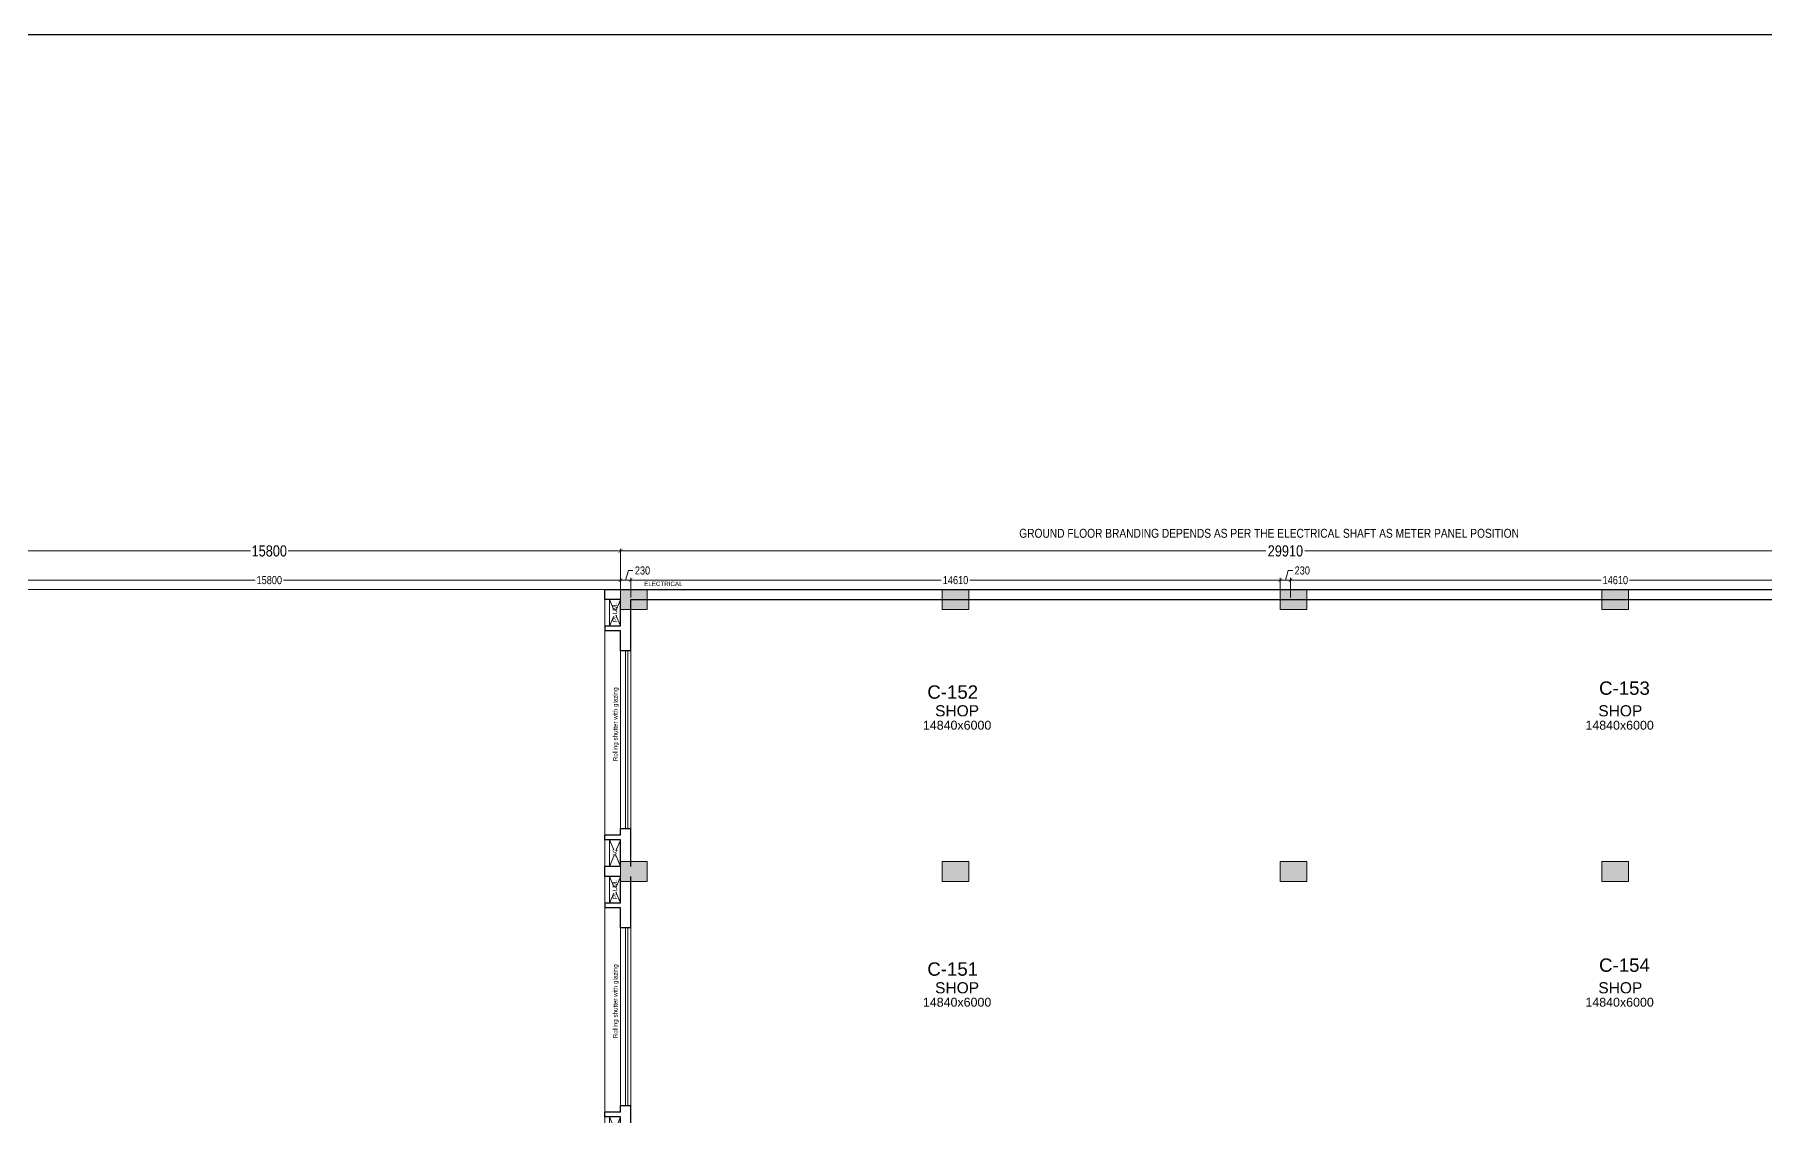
# Model space of a CAD drawing. Header units: metres. Extents: x 9819 to 10514, y 4405 to 4599.
# Drawn here: x 9997.07 to 10036, y 4574.86 to 4599.19 of the extents above; entities that cross this region are included whole.
import ezdxf
from ezdxf.enums import TextEntityAlignment as Align

# ---------------------------------------------------------------- set-up
doc = ezdxf.new("R2010")
doc.units = ezdxf.units.M
doc.header["$MEASUREMENT"] = 0
doc.header["$PDMODE"] = 35
doc.header["$PDSIZE"] = 0.3
doc.linetypes.add('HIDDEN', pattern=[0.375, 0.25, -0.125])
doc.layers.add('A_COL. NO', color=4, linetype='Continuous')
doc.layers.add('A_SIGNAGE', color=171, linetype='Continuous')
for name, color, linetype, lineweight in [('A_DOOR-WIN', 23, 'Continuous', 9), ('A_DOTTED', 8, 'HIDDEN', 0), ('A_EXT DIM', 7, 'Continuous', 5), ('A_LEDGE', 252, 'Continuous', 15), ('A_SHOP NO.', 113, 'Continuous', 5), ('A_SILL 0.09', 9, 'Continuous', 9), ('A_SILL 0.25', 25, 'Continuous', 15), ('A_STAIRS', 21, 'Continuous', 9), ('A_TEXT', 7, 'Continuous', 5), ('A_WALL', 7, 'Continuous', 30), ('COLUMN-FINAL', 210, 'Continuous', 20)]:
    doc.layers.add(name, color=color, linetype=linetype, lineweight=lineweight)
doc.layers.get('A_COL. NO').off()
doc.styles.add('A', font='ARIALN.TTF')
doc.styles.get("Standard").update_dxf_attribs({"font": 'arial.ttf'})
doc.dimstyles.new('DIM IN MM', dxfattribs={"dimtxt": 0.18, "dimasz": 0.075, "dimexe": 0.05, "dimexo": 0.05, "dimgap": 0.05, "dimtad": 0, "dimdec": 0, "dimlfac": 1000, "dimzin": 3, "dimdsep": 46, "dimtxsty": 'A', "dimblk1": 'ARCHTICK', "dimblk2": 'ARCHTICK', "dimsah": 1, "dimcen": 0, "dimclrd": 256, "dimclre": 256, "dimclrt": 256, "dimadec": 0, "dimazin": 0, "dimtfac": 1, "dimtdec": 0, "dimtofl": 0, "dimtmove": 1, "dimatfit": 3, "dimfxl": 1, "dimtolj": 1, "dimtzin": 0, "dimlwd": -1, "dimlwe": -1, "dimarcsym": 0})
doc.dimstyles.new('DIM IN MM LARGE', dxfattribs={"dimtxt": 0.25, "dimasz": 0.1, "dimexe": 0.05, "dimexo": 0.05, "dimgap": 0.05, "dimtad": 0, "dimdec": 0, "dimlfac": 1000, "dimzin": 3, "dimdsep": 46, "dimtxsty": 'A', "dimblk1": 'ARCHTICK', "dimblk2": 'ARCHTICK', "dimsah": 1, "dimcen": 0, "dimclrd": 256, "dimclre": 256, "dimclrt": 256, "dimadec": 0, "dimazin": 0, "dimtfac": 1, "dimtdec": 0, "dimtofl": 0, "dimtmove": 2, "dimatfit": 3, "dimfxl": 1, "dimtolj": 1, "dimtzin": 0, "dimlwd": -1, "dimlwe": -1, "dimarcsym": 0})

# ---------------------------------------------------------------- blocks, each defined once
blk = doc.blocks.new('Typical shops Gr.')
at = {"layer": 'A_DOOR-WIN'}
for p, q in [((30.095, -1.08), (30.095, -5.08)), ((30.145, -1.08), (30.145, -5.08)), ((0.465, -5.38), (0.465, -1.38)), ((0.515, -5.38), (0.515, -1.38))]:
    blk.add_line(p, q, dxfattribs=at)
at = {"layer": 'A_DOTTED'}
for p, q in [((0.1, -0.83), (0.35, -0.23)), ((0.1, -0.23), (0.35, -0.83)), ((30.51, -0.23), (30.26, -0.83)), ((30.51, -0.83), (30.26, -0.23)), ((0.1, -6.23), (0.35, -5.63)), ((0.1, -5.63), (0.35, -6.23)), ((30.51, -5.63), (30.26, -6.23)), ((30.51, -6.23), (30.26, -5.63))]:
    blk.add_line(p, q, dxfattribs=at)
at = {"layer": 'A_LEDGE'}
for p, q in [((0, -0.83), (0, -0.23)), ((0.1, -0.83), (0.1, -0.23)), ((30.51, -0.83), (30.51, -0.23)), ((30.61, -0.83), (30.61, -0.23)), ((0, -5.63), (0, -6.23)), ((0.1, -5.63), (0.1, -6.23)), ((30.51, -5.63), (30.51, -6.23)), ((30.61, -5.63), (30.61, -6.23))]:
    blk.add_line(p, q, dxfattribs=at)
at = {"layer": 'A_SILL 0.09'}
for p, q in [((30.03, -5.08), (30.03, -1.08)), ((30.26, -1.08), (30.26, -5.08)), ((0.35, -5.38), (0.35, -1.38)), ((0.58, -1.38), (0.58, -5.38))]:
    blk.add_line(p, q, dxfattribs=at)
at = {"layer": 'A_STAIRS'}
for p, q in [((0, -5.53), (0, -0.93)), ((30.61, -5.53), (30.61, -0.93))]:
    blk.add_line(p, q, dxfattribs=at)
at = {"layer": 'A_WALL'}
for p, q in [((0, -0.23), (0, 0)), ((30.61, 0), (30.61, -0.23)), ((0.35, -0.23), (0, -0.23)), ((0.35, -0.83), (0.35, -0.23)), ((0.58, -1.38), (0.58, -0.23)), ((30.03, -0.23), (30.03, -1.08)), ((30.26, -0.23), (30.61, -0.23)), ((30.26, -0.23), (30.26, -0.83)), ((0.35, -0.83), (0, -0.83)), ((0, -0.83), (0, -0.93)), ((0.35, -0.93), (0, -0.93)), ((0.35, -1.38), (0.35, -0.93)), ((30.26, -1.08), (30.03, -1.08)), ((30.26, -0.83), (30.61, -0.83)), ((30.26, -0.93), (30.61, -0.93)), ((30.26, -0.93), (30.26, -1.08)), ((30.61, -0.83), (30.61, -0.93)), ((0.58, -1.38), (0.35, -1.38)), ((0.35, -5.53), (0.35, -5.38)), ((0.35, -5.38), (0.58, -5.38)), ((0.58, -6.23), (0.58, -5.38)), ((30.03, -5.08), (30.03, -6.23)), ((30.03, -5.08), (30.26, -5.08)), ((30.26, -5.08), (30.26, -5.53)), ((0.35, -5.53), (0, -5.53)), ((0, -5.63), (0, -5.53)), ((0.35, -5.63), (0, -5.63)), ((0.35, -6.23), (0.35, -5.63)), ((30.26, -5.53), (30.61, -5.53)), ((30.26, -5.63), (30.26, -6.23)), ((30.26, -5.63), (30.61, -5.63)), ((30.61, -5.63), (30.61, -5.53)), ((0.35, -6.23), (0, -6.23)), ((30.26, -6.23), (30.61, -6.23))]:
    blk.add_line(p, q, dxfattribs=at)
at = {"layer": 'A_TEXT'}
for s, p in [('PLUM.', (0.274, -0.523)), ('AC', (30.436, -0.531)), ('Rolling shutter with glazing', (0.282, -3.034)), ('Rolling shutter with glazing', (30.399, -3.428)), ('AC', (0.274, -5.923)), ('PLUM.', (30.434, -5.936))]:
    blk.add_text(s, height=0.1, rotation=90, dxfattribs=at).set_placement(p, align=Align.CENTER)
for s, height, p in [('SHOP', 0.25, (7.92, -2.855)), ('SHOP', 0.25, (22.837, -2.855)), ('14840x6000', 0.2, (7.92, -3.155)), ('14840x6000', 0.2, (22.821, -3.155))]:
    blk.add_text(s, height=height, dxfattribs=at).set_placement(p, align=Align.CENTER)
blk = doc.blocks.new('_ARCHTICK')
at = {"color": 0, "linetype": 'ByBlock', "const_width": 0.15}
blk.add_lwpolyline([(-0.5, -0.5), (0.5, 0.5)], dxfattribs=at)
blk = doc.blocks.new('*D206')
at = {"layer": 'A_EXT DIM', "transparency": 16777216}
for p, q in [((9994.453, 4586.534), (9994.453, 4586.972)), ((10010.253, 4586.534), (10010.253, 4586.972)), ((9994.453, 4586.922), (10002.033, 4586.922)), ((10010.253, 4586.922), (10002.674, 4586.922))]:
    blk.add_line(p, q, dxfattribs=at)
at = {"layer": 'Defpoints', "color": 0, "transparency": 16777216}
for p in [(10010.253, 4586.922), (9994.453, 4586.484), (10010.253, 4586.484)]:
    blk.add_point(p, dxfattribs=at)
at = {"layer": 'A_EXT DIM', "transparency": 16777216, "xscale": 0.075, "yscale": 0.075, "zscale": 0.075, "rotation": 180}
blk.add_blockref('_ARCHTICK', (9994.453, 4586.922), dxfattribs=at)
at = {"layer": 'A_EXT DIM', "transparency": 16777216, "xscale": 0.075, "yscale": 0.075, "zscale": 0.075}
blk.add_blockref('_ARCHTICK', (10010.253, 4586.922), dxfattribs=at)
at = {"layer": 'A_EXT DIM', "transparency": 16777216, "insert": (10002.353, 4586.922), "char_height": 0.18, "attachment_point": 5, "style": 'A'}
blk.add_mtext('\\A1;15800', dxfattribs=at)
blk = doc.blocks.new('*D207')
at = {"layer": 'A_EXT DIM', "transparency": 16777216}
for p, q in [((10010.253, 4586.534), (10010.253, 4586.972)), ((10010.368, 4586.922), (10010.433, 4587.139)), ((10010.433, 4587.139), (10010.533, 4587.139)), ((10010.483, 4586.534), (10010.483, 4586.972)), ((10010.253, 4586.922), (10010.483, 4586.922))]:
    blk.add_line(p, q, dxfattribs=at)
at = {"layer": 'Defpoints', "color": 0, "transparency": 16777216}
for p in [(10010.483, 4586.922), (10010.253, 4586.484), (10010.483, 4586.484)]:
    blk.add_point(p, dxfattribs=at)
at = {"layer": 'A_EXT DIM', "transparency": 16777216, "xscale": 0.075, "yscale": 0.075, "zscale": 0.075, "rotation": 180}
blk.add_blockref('_ARCHTICK', (10010.253, 4586.922), dxfattribs=at)
at = {"layer": 'A_EXT DIM', "transparency": 16777216, "xscale": 0.075, "yscale": 0.075, "zscale": 0.075}
blk.add_blockref('_ARCHTICK', (10010.483, 4586.922), dxfattribs=at)
at = {"layer": 'A_EXT DIM', "transparency": 16777216, "insert": (10010.747, 4587.139), "char_height": 0.18, "attachment_point": 5, "style": 'A'}
blk.add_mtext('\\A1;230', dxfattribs=at)
blk = doc.blocks.new('*D208')
at = {"layer": 'A_EXT DIM', "transparency": 16777216}
for p, q in [((10010.483, 4586.534), (10010.483, 4586.972)), ((10025.093, 4586.534), (10025.093, 4586.972)), ((10010.483, 4586.922), (10017.468, 4586.922)), ((10025.093, 4586.922), (10018.109, 4586.922))]:
    blk.add_line(p, q, dxfattribs=at)
at = {"layer": 'Defpoints', "color": 0, "transparency": 16777216}
for p in [(10025.093, 4586.922), (10010.483, 4586.484), (10025.093, 4586.484)]:
    blk.add_point(p, dxfattribs=at)
at = {"layer": 'A_EXT DIM', "transparency": 16777216, "xscale": 0.075, "yscale": 0.075, "zscale": 0.075, "rotation": 180}
blk.add_blockref('_ARCHTICK', (10010.483, 4586.922), dxfattribs=at)
at = {"layer": 'A_EXT DIM', "transparency": 16777216, "xscale": 0.075, "yscale": 0.075, "zscale": 0.075}
blk.add_blockref('_ARCHTICK', (10025.093, 4586.922), dxfattribs=at)
at = {"layer": 'A_EXT DIM', "transparency": 16777216, "insert": (10017.788, 4586.922), "char_height": 0.18, "attachment_point": 5, "style": 'A'}
blk.add_mtext('\\A1;14610', dxfattribs=at)
blk = doc.blocks.new('*D209')
at = {"layer": 'A_EXT DIM', "transparency": 16777216}
for p, q in [((10025.093, 4586.534), (10025.093, 4586.972)), ((10025.208, 4586.922), (10025.273, 4587.139)), ((10025.273, 4587.139), (10025.373, 4587.139)), ((10025.323, 4586.534), (10025.323, 4586.972)), ((10025.093, 4586.922), (10025.323, 4586.922))]:
    blk.add_line(p, q, dxfattribs=at)
at = {"layer": 'Defpoints', "color": 0, "transparency": 16777216}
for p in [(10025.323, 4586.922), (10025.093, 4586.484), (10025.323, 4586.484)]:
    blk.add_point(p, dxfattribs=at)
at = {"layer": 'A_EXT DIM', "transparency": 16777216, "xscale": 0.075, "yscale": 0.075, "zscale": 0.075, "rotation": 180}
blk.add_blockref('_ARCHTICK', (10025.093, 4586.922), dxfattribs=at)
at = {"layer": 'A_EXT DIM', "transparency": 16777216, "xscale": 0.075, "yscale": 0.075, "zscale": 0.075}
blk.add_blockref('_ARCHTICK', (10025.323, 4586.922), dxfattribs=at)
at = {"layer": 'A_EXT DIM', "transparency": 16777216, "insert": (10025.587, 4587.139), "char_height": 0.18, "attachment_point": 5, "style": 'A'}
blk.add_mtext('\\A1;230', dxfattribs=at)
blk = doc.blocks.new('*D210')
at = {"layer": 'A_EXT DIM', "transparency": 16777216}
for p, q in [((10025.323, 4586.534), (10025.323, 4586.972)), ((10039.933, 4586.534), (10039.933, 4586.972)), ((10025.323, 4586.922), (10032.308, 4586.922)), ((10039.933, 4586.922), (10032.949, 4586.922))]:
    blk.add_line(p, q, dxfattribs=at)
at = {"layer": 'Defpoints', "color": 0, "transparency": 16777216}
for p in [(10039.933, 4586.922), (10025.323, 4586.484), (10039.933, 4586.484)]:
    blk.add_point(p, dxfattribs=at)
at = {"layer": 'A_EXT DIM', "transparency": 16777216, "xscale": 0.075, "yscale": 0.075, "zscale": 0.075, "rotation": 180}
blk.add_blockref('_ARCHTICK', (10025.323, 4586.922), dxfattribs=at)
at = {"layer": 'A_EXT DIM', "transparency": 16777216, "xscale": 0.075, "yscale": 0.075, "zscale": 0.075}
blk.add_blockref('_ARCHTICK', (10039.933, 4586.922), dxfattribs=at)
at = {"layer": 'A_EXT DIM', "transparency": 16777216, "insert": (10032.628, 4586.922), "char_height": 0.18, "attachment_point": 5, "style": 'A'}
blk.add_mtext('\\A1;14610', dxfattribs=at)
blk = doc.blocks.new('*D215')
at = {"layer": 'A_EXT DIM', "transparency": 16777216}
for p, q in [((9994.453, 4586.972), (9994.453, 4587.628)), ((9994.453, 4587.578), (10001.928, 4587.578)), ((10010.253, 4587.578), (10002.779, 4587.578)), ((10010.253, 4586.972), (10010.253, 4587.628))]:
    blk.add_line(p, q, dxfattribs=at)
at = {"layer": 'Defpoints', "color": 0, "transparency": 16777216}
for p in [(10010.253, 4587.578), (9994.453, 4586.922), (10010.253, 4586.922)]:
    blk.add_point(p, dxfattribs=at)
at = {"layer": 'A_EXT DIM', "transparency": 16777216, "xscale": 0.1, "yscale": 0.1, "zscale": 0.1, "rotation": 180}
blk.add_blockref('_ARCHTICK', (9994.453, 4587.578), dxfattribs=at)
at = {"layer": 'A_EXT DIM', "transparency": 16777216, "xscale": 0.1, "yscale": 0.1, "zscale": 0.1}
blk.add_blockref('_ARCHTICK', (10010.253, 4587.578), dxfattribs=at)
at = {"layer": 'A_EXT DIM', "transparency": 16777216, "insert": (10002.353, 4587.578), "char_height": 0.25, "attachment_point": 5, "style": 'A'}
blk.add_mtext('\\A1;15800', dxfattribs=at)
blk = doc.blocks.new('*D216')
at = {"layer": 'A_EXT DIM', "transparency": 16777216}
for p, q in [((10010.253, 4586.972), (10010.253, 4587.628)), ((10010.253, 4587.578), (10024.771, 4587.578)), ((10040.163, 4587.578), (10025.645, 4587.578)), ((10040.163, 4586.972), (10040.163, 4587.628))]:
    blk.add_line(p, q, dxfattribs=at)
at = {"layer": 'Defpoints', "color": 0, "transparency": 16777216}
for p in [(10040.163, 4587.578), (10010.253, 4586.922), (10040.163, 4586.922)]:
    blk.add_point(p, dxfattribs=at)
at = {"layer": 'A_EXT DIM', "transparency": 16777216, "xscale": 0.1, "yscale": 0.1, "zscale": 0.1, "rotation": 180}
blk.add_blockref('_ARCHTICK', (10010.253, 4587.578), dxfattribs=at)
at = {"layer": 'A_EXT DIM', "transparency": 16777216, "xscale": 0.1, "yscale": 0.1, "zscale": 0.1}
blk.add_blockref('_ARCHTICK', (10040.163, 4587.578), dxfattribs=at)
at = {"layer": 'A_EXT DIM', "transparency": 16777216, "insert": (10025.208, 4587.578), "char_height": 0.25, "attachment_point": 5, "style": 'A'}
blk.add_mtext('\\A1;29910', dxfattribs=at)
blk = doc.blocks.new('Wing C Columns')
at = {"layer": 'COLUMN-FINAL'}
for color, points in [(1, [(0, 0), (0, -0.45), (0.6, -0.45), (0.6, 0)]), (1, [(0, 0), (0, -0.45), (0.6, -0.45), (0.6, 0)]), (1, [(7.835, 0), (7.835, -0.45), (7.235, -0.45), (7.235, 0)]), (2, [(15.44, 0), (15.44, -0.45), (14.84, -0.45), (14.84, 0)]), (1, [(22.675, 0), (22.675, -0.45), (22.075, -0.45), (22.075, 0)]), (1, [(0.6, -6.12), (0.6, -6.57), (0, -6.57), (0, -6.12)]), (3, [(7.835, -6.12), (7.835, -6.57), (7.235, -6.57), (7.235, -6.12)]), (3, [(15.44, -6.12), (15.44, -6.57), (14.84, -6.57), (14.84, -6.12)]), (3, [(22.675, -6.12), (22.675, -6.57), (22.075, -6.57), (22.075, -6.12)])]:
    blk.add_hatch(color=color, dxfattribs=at).paths.add_polyline_path(points)
at = {"layer": 'COLUMN-FINAL', "color": 1}
for points in [[(0, 0), (0, -0.45), (0.6, -0.45), (0.6, 0)], [(0, 0), (0, -0.45), (0.6, -0.45), (0.6, 0)], [(7.835, 0), (7.835, -0.45), (7.235, -0.45), (7.235, 0)], [(22.675, 0), (22.675, -0.45), (22.075, -0.45), (22.075, 0)], [(0.6, -6.12), (0.6, -6.57), (0, -6.57), (0, -6.12)]]:
    blk.add_lwpolyline(points, close=True, dxfattribs=at)
at = {"layer": 'COLUMN-FINAL', "color": 2}
blk.add_lwpolyline([(15.44, 0), (15.44, -0.45), (14.84, -0.45), (14.84, 0)], close=True, dxfattribs=at)
at = {"layer": 'COLUMN-FINAL', "color": 3}
for points in [[(7.835, -6.12), (7.835, -6.57), (7.235, -6.57), (7.235, -6.12)], [(15.44, -6.12), (15.44, -6.57), (14.84, -6.57), (14.84, -6.12)], [(22.675, -6.12), (22.675, -6.57), (22.075, -6.57), (22.075, -6.12)]]:
    blk.add_lwpolyline(points, close=True, dxfattribs=at)
blk = doc.blocks.new('WING-C REVISED COLU.')
blk.add_blockref('Wing C Columns', (5452.425, -8729.918))

msp = doc.modelspace()

# ---------------------------------------------------------------- linework, layer by layer
msp.add_lwpolyline([(9907.8601, 4599.1913), (10513.7871, 4599.1913), (10513.7871, 4405.0688), (9907.8601, 4405.0688)], close=True)
at = {"layer": 'A_SILL 0.25'}
msp.add_line((9994.8034, 4586.7144), (10009.9034, 4586.7144), dxfattribs=at)
at = {"layer": 'A_WALL'}
for p, q in [((10009.9034, 4586.7144), (10040.5134, 4586.7144)), ((10010.4834, 4586.4844), (10040.5134, 4586.4844))]:
    msp.add_line(p, q, dxfattribs=at)

# ---------------------------------------------------------------- block references
at = {"layer": 'A_COL. NO'}
msp.add_blockref('WING-C REVISED COLU.', (4557.8281, 13316.6323), dxfattribs=at)
at = {"layer": 'A_WALL'}
for p in [(10009.9034, 4586.7144), (10009.9034, 4580.4844)]:
    msp.add_blockref('Typical shops Gr.', p, dxfattribs=at)

# ---------------------------------------------------------------- texts
at = {"layer": 'A_SHOP NO.'}
for s, p in [('C-153', (10032.8339, 4584.3435)), ('C-152', (10017.7245, 4584.2556)), ('C-154', (10032.8339, 4578.1135)), ('C-151', (10017.7245, 4578.0256))]:
    msp.add_text(s, height=0.3, dxfattribs=at).set_placement(p, align=Align.CENTER)
at = {"layer": 'A_SIGNAGE', "color": 6, "insert": (10019.2214, 4588.0757), "char_height": 0.2, "attachment_point": 1, "style": 'A'}
msp.add_mtext_dynamic_manual_height_columns('GROUND FLOOR BRANDING DEPENDS AS PER THE ELECTRICAL SHAFT AS METER PANEL POSITION', width=11.458809, gutter_width=1, heights=[0], dxfattribs=at)
at = {"layer": 'A_TEXT'}
msp.add_text('ELECTRICAL', height=0.1, dxfattribs=at).set_placement((10011.2172, 4586.79), align=Align.CENTER)

# ---------------------------------------------------------------- dimensions: what is measured, and where the dimension line sits
at = {"layer": 'A_EXT DIM'}
for base, p1, p2, dimstyle, picture, middle in [((10010.2534, 4587.5781), (9994.4534, 4586.9218), (10010.2534, 4586.9218), 'DIM IN MM LARGE', '*D215', (10002.3534, 4587.5781)), ((10040.1634, 4587.5781), (10010.2534, 4586.9218), (10040.1634, 4586.9218), 'DIM IN MM LARGE', '*D216', (10025.2084, 4587.5781)), ((10010.2534, 4586.9218), (9994.4534, 4586.4844), (10010.2534, 4586.4844), 'DIM IN MM', '*D206', (10002.3534, 4586.9218)), ((10010.4834, 4586.9218), (10010.2534, 4586.4844), (10010.4834, 4586.4844), 'DIM IN MM', '*D207', (10010.5834, 4587.1387)), ((10025.0934, 4586.9218), (10010.4834, 4586.4844), (10025.0934, 4586.4844), 'DIM IN MM', '*D208', (10017.7884, 4586.9218)), ((10025.3234, 4586.9218), (10025.0934, 4586.4844), (10025.3234, 4586.4844), 'DIM IN MM', '*D209', (10025.4234, 4587.1387)), ((10039.9334, 4586.9218), (10025.3234, 4586.4844), (10039.9334, 4586.4844), 'DIM IN MM', '*D210', (10032.6284, 4586.9218))]:
    dim = msp.add_linear_dim(base=base, p1=p1, p2=p2, dimstyle=dimstyle, override={"dimpost": '\\X'}, dxfattribs=at)
    dim.commit()
    dim.dimension.update_dxf_attribs({"geometry": picture, "text_midpoint": middle})

doc.saveas('drawing.dxf')
